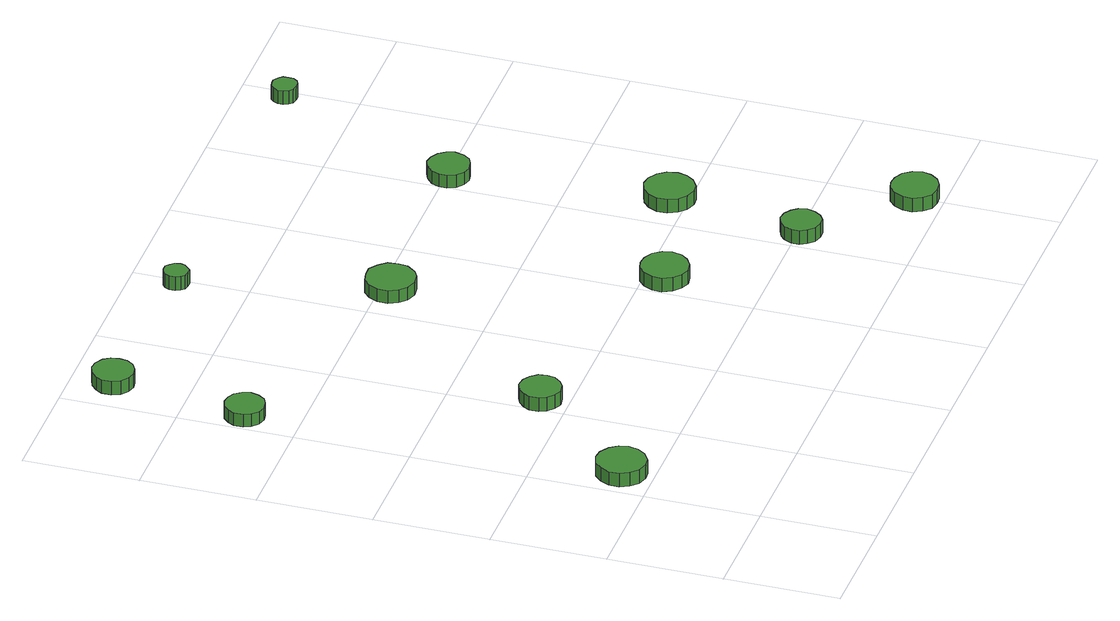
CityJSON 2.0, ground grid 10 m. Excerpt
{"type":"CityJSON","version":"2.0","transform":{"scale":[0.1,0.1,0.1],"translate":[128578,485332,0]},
"CityObjects":{
"tree1":{"type":"SolitaryVegetationObject","attributes":{"function":"something"},"geometry":[{"type":"MultiSurface","lod":"1","boundaries":[[[0,1,2,3,4,5,6,7,8,9,10,11,12,13,14]],[[15,16,17,18,19,20,21,22,23,24,25,26,27,28,29]],[[0,29,28,1]],[[1,28,27,2]],[[2,27,26,3]],[[3,26,25,4]],[[4,25,24,5]],[[5,24,23,6]],[[6,23,22,7]],[[7,22,21,8]],[[8,21,20,9]],[[9,20,19,10]],[[10,19,18,11]],[[11,18,17,12]],[[12,17,16,13]],[[13,16,15,14]],[[14,15,29,0]]]}]},
"tree2":{"type":"SolitaryVegetationObject","attributes":{"function":"something"},"geometry":[{"type":"MultiSurface","lod":"1","boundaries":[[[30,31,32,33,34,35,36,37,38,39,40,41,42,43,44]],[[45,46,47,48,49,50,51,52,53,54,55,56,57,58,59]],[[30,59,58,31]],[[31,58,57,32]],[[32,57,56,33]],[[33,56,55,34]],[[34,55,54,35]],[[35,54,53,36]],[[36,53,52,37]],[[37,52,51,38]],[[38,51,50,39]],[[39,50,49,40]],[[40,49,48,41]],[[41,48,47,42]],[[42,47,46,43]],[[43,46,45,44]],[[44,45,59,30]]]}]},
"tree3":{"type":"SolitaryVegetationObject","attributes":{"function":"something"},"geometry":[{"type":"MultiSurface","lod":"1","boundaries":[[[60,61,62,63,64,65,66,67,68,69,70,71,72,73,74]],[[75,76,77,78,79,80,81,82,83,84,85,86,87,88,89]],[[60,89,88,61]],[[61,88,87,62]],[[62,87,86,63]],[[63,86,85,64]],[[64,85,84,65]],[[65,84,83,66]],[[66,83,82,67]],[[67,82,81,68]],[[68,81,80,69]],[[69,80,79,70]],[[70,79,78,71]],[[71,78,77,72]],[[72,77,76,73]],[[73,76,75,74]],[[74,75,89,60]]]}]},
"tree4":{"type":"SolitaryVegetationObject","attributes":{"function":"something"},"geometry":[{"type":"MultiSurface","lod":"1","boundaries":[[[90,91,92,93,94,95,96,97,98,99,100,101,102,103,104]],[[105,106,107,108,109,110,111,112,113,114,115,116,117,118,119]],[[90,119,118,91]],[[91,118,117,92]],[[92,117,116,93]],[[93,116,115,94]],[[94,115,114,95]],[[95,114,113,96]],[[96,113,112,97]],[[97,112,111,98]],[[98,111,110,99]],[[99,110,109,100]],[[100,109,108,101]],[[101,108,107,102]],[[102,107,106,103]],[[103,106,105,104]],[[104,105,119,90]]]}]},
"tree5":{"type":"SolitaryVegetationObject","attributes":{"function":"something"},"geometry":[{"type":"MultiSurface","lod":"1","boundaries":[[[120,121,122,123,124,125,126,127,128,129,130,131,132,133,134]],[[135,136,137,138,139,140,141,142,143,144,145,146,147,148,149]],[[120,149,148,121]],[[121,148,147,122]],[[122,147,146,123]],[[123,146,145,124]],[[124,145,144,125]],[[125,144,143,126]],[[126,143,142,127]],[[127,142,141,128]],[[128,141,140,129]],[[129,140,139,130]],[[130,139,138,131]],[[131,138,137,132]],[[132,137,136,133]],[[133,136,135,134]],[[134,135,149,120]]]}]},
"tree6":{"type":"SolitaryVegetationObject","attributes":{"function":"something"},"geometry":[{"type":"MultiSurface","lod":"1","boundaries":[[[150,151,152,153,154,155,156,157,158,159,160,161,162,163,164]],[[165,166,167,168,169,170,171,172,173,174,175,176,177,178,179]],[[150,179,178,151]],[[151,178,177,152]],[[152,177,176,153]],[[153,176,175,154]],[[154,175,174,155]],[[155,174,173,156]],[[156,173,172,157]],[[157,172,171,158]],[[158,171,170,159]],[[159,170,169,160]],[[160,169,168,161]],[[161,168,167,162]],[[162,167,166,163]],[[163,166,165,164]],[[164,165,179,150]]]}]},
"tree7":{"type":"SolitaryVegetationObject","attributes":{"function":"something"},"geometry":[{"type":"MultiSurface","lod":"1","boundaries":[[[180,181,182,183,184,185,186,187,188,189,190,191,192,193,194]],[[195,196,197,198,199,200,201,202,203,204,205,206,207,208,209]],[[180,209,208,181]],[[181,208,207,182]],[[182,207,206,183]],[[183,206,205,184]],[[184,205,204,185]],[[185,204,203,186]],[[186,203,202,187]],[[187,202,201,188]],[[188,201,200,189]],[[189,200,199,190]],[[190,199,198,191]],[[191,198,197,192]],[[192,197,196,193]],[[193,196,195,194]],[[194,195,209,180]]]}]},
"tree8":{"type":"SolitaryVegetationObject","attributes":{"function":"something"},"geometry":[{"type":"MultiSurface","lod":"1","boundaries":[[[210,211,212,213,214,215,216,217,218,219,220,221,222,223,224]],[[225,226,227,228,229,230,231,232,233,234,235,236,237,238,239]],[[210,239,238,211]],[[211,238,237,212]],[[212,237,236,213]],[[213,236,235,214]],[[214,235,234,215]],[[215,234,233,216]],[[216,233,232,217]],[[217,232,231,218]],[[218,231,230,219]],[[219,230,229,220]],[[220,229,228,221]],[[221,228,227,222]],[[222,227,226,223]],[[223,226,225,224]],[[224,225,239,210]]]}]},
"tree9":{"type":"SolitaryVegetationObject","attributes":{"function":"something"},"geometry":[{"type":"MultiSurface","lod":"1","boundaries":[[[240,241,242,243,244,245,246,247,248,249,250,251,252,253,254]],[[255,256,257,258,259,260,261,262,263,264,265,266,267,268,269]],[[240,269,268,241]],[[241,268,267,242]],[[242,267,266,243]],[[243,266,265,244]],[[244,265,264,245]],[[245,264,263,246]],[[246,263,262,247]],[[247,262,261,248]],[[248,261,260,249]],[[249,260,259,250]],[[250,259,258,251]],[[251,258,257,252]],[[252,257,256,253]],[[253,256,255,254]],[[254,255,269,240]]]}]},
"tree10":{"type":"SolitaryVegetationObject","attributes":{"function":"something"},"geometry":[{"type":"MultiSurface","lod":"1","boundaries":[[[270,271,272,273,274,275,276,277,278,279,280,281,282,283,284]],[[285,286,287,288,289,290,291,292,293,294,295,296,297,298,299]],[[270,299,298,271]],[[271,298,297,272]],[[272,297,296,273]],[[273,296,295,274]],[[274,295,294,275]],[[275,294,293,276]],[[276,293,292,277]],[[277,292,291,278]],[[278,291,290,279]],[[279,290,289,280]],[[280,289,288,281]],[[281,288,287,282]],[[282,287,286,283]],[[283,286,285,284]],[[284,285,299,270]]]}]},
"tree11":{"type":"SolitaryVegetationObject","attributes":{"function":"something"},"geometry":[{"type":"MultiSurface","lod":"1","boundaries":[[[300,301,302,303,304,305,306,307,308,309,310,311,312,313,314]],[[315,316,317,318,319,320,321,322,323,324,325,326,327,328,329]],[[300,329,328,301]],[[301,328,327,302]],[[302,327,326,303]],[[303,326,325,304]],[[304,325,324,305]],[[305,324,323,306]],[[306,323,322,307]],[[307,322,321,308]],[[308,321,320,309]],[[309,320,319,310]],[[310,319,318,311]],[[311,318,317,312]],[[312,317,316,313]],[[313,316,315,314]],[[314,315,329,300]]]}]},
"tree12":{"type":"SolitaryVegetationObject","attributes":{"function":"something"},"geometry":[{"type":"MultiSurface","lod":"1","boundaries":[[[330,331,332,333,334,335,336,337,338,339,340,341,342,343,344]],[[345,346,347,348,349,350,351,352,353,354,355,356,357,358,359]],[[330,359,358,331]],[[331,358,357,332]],[[332,357,356,333]],[[333,356,355,334]],[[334,355,354,335]],[[335,354,353,336]],[[336,353,352,337]],[[337,352,351,338]],[[338,351,350,339]],[[339,350,349,340]],[[340,349,348,341]],[[341,348,347,342]],[[342,347,346,343]],[[343,346,345,344]],[[344,345,359,330]]]}]}
},
"vertices":[
[49,128,18],[47,136,18],[42,143,18],[34,148,18],[26,149,18],[17,146,18],[11,140,18],[7,132,18],[7,123,18],[11,115,18],[17,109,18],[26,106,18],[34,107,18],[42,112,18],[47,119,18],[47,119,5],[42,112,5],[34,107,5],[26,106,5],[17,109,5],[11,115,5],[7,123,5],[7,132,5],[11,140,5],[17,146,5],[26,149,5],[34,148,5],[42,143,5],[47,136,5],[49,128,5],
[36,447,17],[34,454,17],[30,460,17],[24,463,17],[17,464,17],[10,462,17],[5,457,17],[2,451,17],[2,443,17],[5,437,17],[10,432,17],[17,430,17],[24,431,17],[30,434,17],[34,440,17],[34,440,5],[30,434,5],[24,431,5],[17,430,5],[10,432,5],[5,437,5],[2,443,5],[2,451,5],[5,457,5],[10,462,5],[17,464,5],[24,463,5],[30,460,5],[34,454,5],[36,447,5],
[132,224,18],[131,231,18],[126,237,18],[120,241,18],[112,242,18],[105,239,18],[100,234,18],[97,228,18],[97,220,18],[100,214,18],[105,209,18],[112,206,18],[120,207,18],[126,211,18],[131,217,18],[131,217,5],[126,211,5],[120,207,5],[112,206,5],[105,209,5],[100,214,5],[97,220,5],[97,228,5],[100,234,5],[105,239,5],[112,242,5],[120,241,5],[126,237,5],[131,231,5],[132,224,5],
[53,565,17],[52,572,17],[48,578,17],[41,582,17],[34,583,17],[27,580,17],[21,575,17],[18,569,17],[18,561,17],[21,554,17],[27,549,17],[34,547,17],[41,548,17],[48,552,17],[52,558,17],[52,558,4],[48,552,4],[41,548,4],[34,547,4],[27,549,4],[21,554,4],[18,561,4],[18,569,4],[21,575,4],[27,580,4],[34,583,4],[41,582,4],[48,578,4],[52,572,4],[53,565,4],
[256,390,19],[255,399,19],[249,406,19],[242,411,19],[233,411,19],[224,409,19],[218,403,19],[214,395,19],[214,386,19],[218,378,19],[224,372,19],[233,369,19],[242,370,19],[249,374,19],[255,382,19],[255,382,7],[249,374,7],[242,370,7],[233,369,7],[224,372,7],[218,378,7],[214,386,7],[214,395,7],[218,403,7],[224,409,7],[233,411,7],[242,411,7],[249,406,7],[255,399,7],[256,390,7],
[197,558,23],[196,563,23],[193,566,23],[190,569,23],[185,569,23],[181,568,23],[178,565,23],[176,561,23],[176,556,23],[178,552,23],[181,549,23],[185,548,23],[190,548,23],[193,551,23],[196,554,23],[196,554,10],[193,551,10],[190,548,10],[185,548,10],[181,549,10],[178,552,10],[176,556,10],[176,561,10],[178,565,10],[181,568,10],[185,569,10],[190,569,10],[193,566,10],[196,563,10],[197,558,10],
[342,183,18],[340,191,18],[335,198,18],[327,202,18],[319,203,18],[311,201,18],[305,195,18],[301,187,18],[301,179,18],[305,171,18],[311,165,18],[319,162,18],[327,163,18],[335,168,18],[340,174,18],[340,174,5],[335,168,5],[327,163,5],[319,162,5],[311,165,5],[305,171,5],[301,179,5],[301,187,5],[305,195,5],[311,201,5],[319,203,5],[327,202,5],[335,198,5],[340,191,5],[342,183,5],
[436,97,19],[434,104,19],[430,109,19],[424,113,19],[417,114,19],[410,111,19],[405,107,19],[402,100,19],[402,93,19],[405,87,19],[410,82,19],[417,80,19],[424,80,19],[430,84,19],[434,90,19],[434,90,6],[430,84,6],[424,80,6],[417,80,6],[410,82,6],[405,87,6],[402,93,6],[402,100,6],[405,107,6],[410,111,6],[417,114,6],[424,113,6],[430,109,6],[434,104,6],[436,97,6],
[457,214,19],[455,223,19],[450,230,19],[442,235,19],[434,236,19],[425,233,19],[419,227,19],[415,219,19],[415,210,19],[419,202,19],[425,196,19],[434,193,19],[442,194,19],[450,199,19],[455,206,19],[455,206,6],[450,199,6],[442,194,6],[434,193,6],[425,196,6],[419,202,6],[415,210,6],[415,219,6],[419,227,6],[425,233,6],[434,236,6],[442,235,6],[450,230,6],[455,223,6],[457,214,6],
[521,25,17],[519,33,17],[514,40,17],[506,44,17],[498,45,17],[490,43,17],[484,37,17],[480,29,17],[480,21,17],[484,13,17],[490,7,17],[498,5,17],[506,6,17],[514,10,17],[519,17,17],[519,17,4],[514,10,4],[506,6,4],[498,5,4],[490,7,4],[484,13,4],[480,21,4],[480,29,4],[484,37,4],[490,43,4],[498,45,4],[506,44,4],[514,40,4],[519,33,4],[521,25,4],
[423,394,25],[421,401,25],[417,407,25],[410,411,25],[403,412,25],[396,409,25],[390,404,25],[387,397,25],[387,390,25],[390,383,25],[396,378,25],[403,376,25],[410,377,25],[417,380,25],[421,386,25],[421,386,13],[417,380,13],[410,377,13],[403,376,13],[396,378,13],[390,383,13],[387,390,13],[387,397,13],[390,404,13],[396,409,13],[403,412,13],[410,411,13],[417,407,13],[421,401,13],[423,394,13],
[501,561,18],[501,566,18],[498,569,18],[494,572,18],[490,572,18],[485,571,18],[482,568,18],[480,564,18],[480,559,18],[482,555,18],[485,552,18],[490,551,18],[494,551,18],[498,553,18],[501,557,18],[501,557,5],[498,553,5],[494,551,5],[490,551,5],[485,552,5],[482,555,5],[480,559,5],[480,564,5],[482,568,5],[485,571,5],[490,572,5],[494,572,5],[498,569,5],[501,566,5],[501,561,5]
]}
